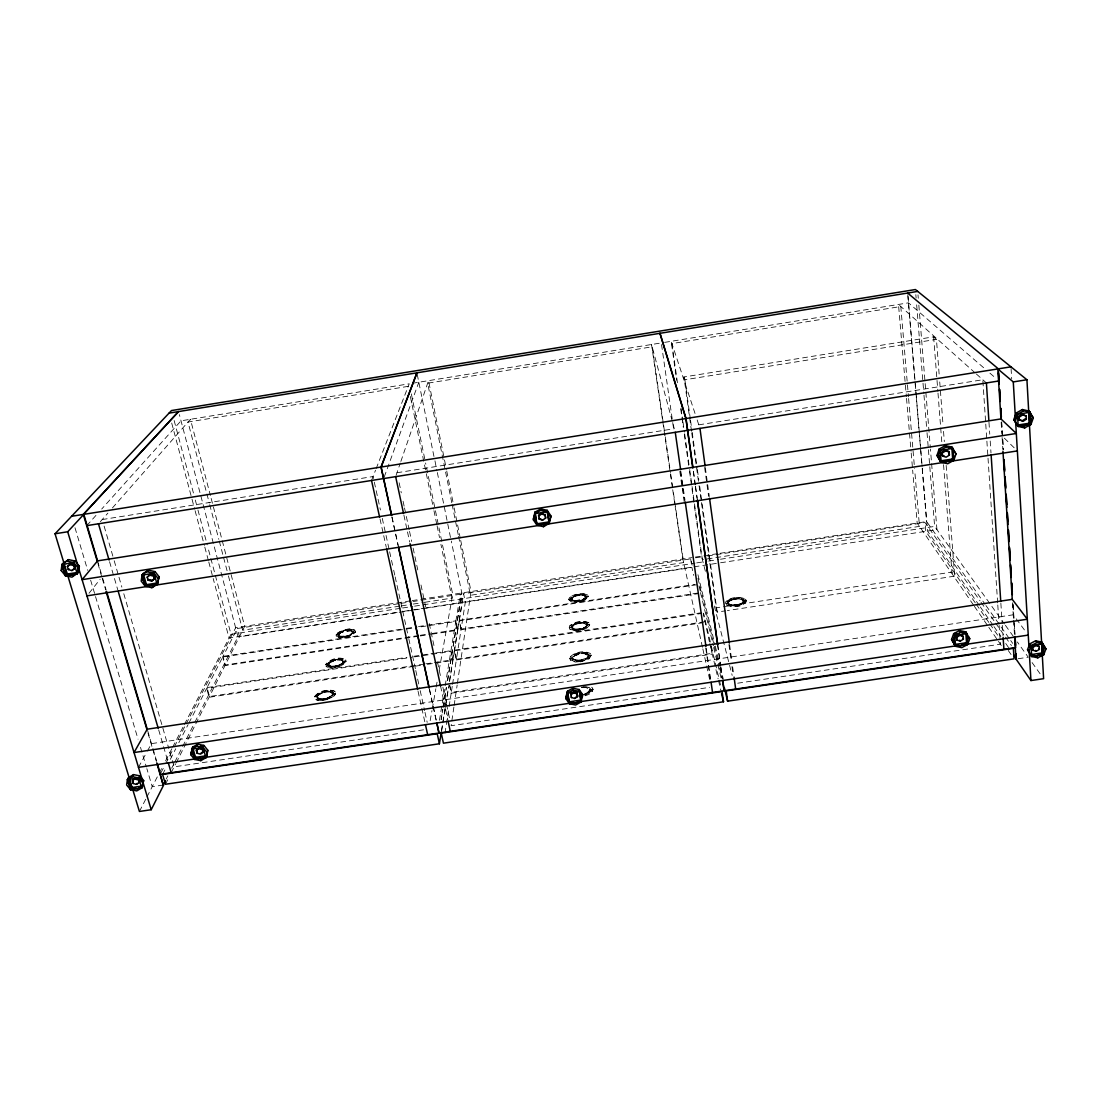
<?xml version="1.0" encoding="UTF-8"?>
<svg xmlns="http://www.w3.org/2000/svg" width="1101" height="1101" viewBox="0 0 1101 1101"><rect width="100%" height="100%" fill="white"/><g stroke="black" fill="none" stroke-linecap="round" stroke-linejoin="round"><path stroke-width="0.75" stroke-dasharray="5 3.75" d="M726.536 605.082C732.33 607.669 744.565 607.642 746.203 600.21L745.129 598.903C739.005 596.219 730.541 597.017 725.697 601.848L725.463 603.348L728.091 602.949C730.293 609.968 750.91 598.517 740.491 603.899M746.065 602.123L746.189 600.21L743.56 600.609L738.881 598.531L736.266 598.559M744.331 602.137L743.56 599.384C738.468 597.141 731.422 597.815 727.403 601.834L728.119 604.6C733.211 606.885 740.34 606.224 744.331 602.137L744.441 600.472L746.189 600.21M743.478 602.151L743.56 600.609L741.138 598.903L743.615 601.008L746.244 600.609L745.184 599.302C739.115 596.054 729.922 598.449 725.697 601.848M453.887 707.09L451.121 725.724L709.636 687.354M454.135 705.397L457.149 685.07M457.397 683.377L471.022 591.554L460.562 539.669M728.256 601.82L731.202 599.701L728.256 601.82L728.917 604.353C733.775 606.5 740.533 605.633 744.29 601.738M727.266 603.486L727.403 601.834M444.983 733.183L448.85 708.204M449.112 706.539L451.176 693.231L449.497 685.317M711.191 646.893L712.099 653.347L451.314 692.391L452.318 685.909M452.566 684.285L456.337 659.967L454.438 650.856L701.819 613.408M704.668 621.721L456.461 659.21L461.03 629.744L459.227 620.992L696.795 584.755M697.91 593.026L461.14 629.07L465.31 602.192L463.59 593.756L690.671 558.881L692.157 565.185M441.542 730.445L448.492 687.148M449.566 680.487L452.772 660.504L450.86 651.393L413.549 657.036M425.839 663.834L452.883 659.747L457.617 630.267L455.8 621.514L418.641 627.185M432.28 633.46L457.727 629.579L462.048 602.687L460.314 594.251L413.013 601.518M441.515 731.491L448.905 685.386M454.438 650.856L449.304 682.923L451.314 692.391M456.461 659.21L454.562 650.113L459.227 620.992M461.14 629.07L459.337 620.317L463.59 593.756M441.116 719.545L442.767 709.416L441.226 719.517M443.042 707.723L446.359 687.478L443.166 707.709M447.46 680.721L461.801 592.957L451.327 541.1M447.57 680.707L461.897 592.944M439.45 720.288L450.86 651.393M452.883 659.747L450.983 650.65L455.8 621.514M457.727 629.579L455.91 620.826L460.314 594.251M430.161 720.673L431.964 710.599M432.253 708.92L435.858 688.772M436.147 687.093L437.056 682.056M439.148 670.303L452.704 594.361L425.578 462.97M585.099 695.763C588.443 694.786 592.668 693.093 592.957 689.171L590.081 689.598L585.704 686.873L582.966 686.818M592.434 691.483L592.957 689.171M589.696 691.456L590.081 689.611L588.278 692.846L583.31 694.937C586.035 694.786 598.655 686.529 586.475 693.947M590.618 691.456L591.044 689.46L588.705 687.01L591.031 689.46M578.768 661.701L575.3 662.073L570.428 659.884L575.231 661.66L582.539 661.137L588.884 658.536L591.251 655.136L589.434 655.398L588.952 656.829C586.833 656.857 585.25 663.449 572.135 659.361L571.57 658.095L572.203 659.76C577.364 662.761 584.796 661.247 589.021 657.242L588.829 654.145C583.668 651.214 576.332 652.714 572.08 656.664L571.639 658.494M580.103 661.921L588.952 658.948L591.251 655.123L588.526 655.535L584.37 653.099L579.002 653.499L572.08 656.664M588.168 657.242L588.526 655.535L586.53 653.567L588.595 655.948C584.892 661.921 587.989 653.54 591.32 655.535L590.521 653.622C584.314 650.113 575.493 651.902 570.373 656.664L569.823 658.77L572.548 658.357L576.663 660.834L585.168 659.898M396.085 475.357L400.296 463.053M400.86 461.443L428.523 380.671L446.4 469.37M571.57 628.671C575.162 629.923 583.048 630.185 586.764 626.249L587.108 624.68L585.402 627.033L578.245 629.221L575.74 629.221L571.818 627.006L569.217 627.405L569.933 629.166C575.919 632.387 584.287 630.694 589.241 626.235L589.709 624.295L587.108 624.68L583.158 622.505C563.561 625.822 583.392 619.725 587.411 623.414L587.59 626.249C583.475 629.951 576.539 631.355 571.57 628.671L571.447 625.836L575.135 623.414M569.933 629.166C574.901 631.203 584.438 630.818 589.173 625.85L589.709 624.295M583.379 628.065L586.076 627.157L587.975 624.556M586.613 653.966L581.837 653.485L574.378 655.811L572.548 658.357L573.057 659.499L576.663 660.834L572.479 657.958L569.823 658.77L570.442 657.063C575.328 651.764 585.36 651.352 590.521 653.622M576.484 654.71L572.933 656.664L572.548 658.357L574.378 655.811L579.071 653.911L584.452 653.512L588.595 655.948M384.235 476.953L418.82 382.24M582.264 599.715C590.191 595.696 578.741 602.082 574.956 600.829L571.226 598.848L568.749 599.219L569.355 600.472C575.135 603.348 582.966 601.779 587.796 597.65L588.319 596.233L585.828 596.604L582.057 594.65C563.299 597.843 582.223 592.104 586.117 595.448L586.283 598.049C582.278 601.476 575.768 602.784 570.979 600.389L570.869 597.788L574.392 595.545M580.365 601.325L586.2 599.467L588.306 596.233M570.401 598.972L570.91 600.017C575.699 602.371 582.223 601.16 586.214 597.678L586.654 596.481M585.498 598.063L585.347 595.682L582.057 594.65L585.897 596.99L588.374 596.604L587.659 594.994C581.892 592.187 574.144 593.742 569.313 597.802L568.818 599.591L571.158 601.765L576.952 601.848M575.658 624.047L583.227 622.891L587.177 625.079L589.778 624.68L589.021 622.932C583.035 619.794 574.791 621.459 569.809 625.85L569.3 627.79L571.887 627.391L575.589 623.661L570.965 627.13M580.819 622.134L572.259 625.836L571.887 627.391L575.809 629.607L572.314 628.038L573.676 628.809M371.532 480.476L375.537 470.21M376.157 468.627L409.242 383.795L181.018 420.816L101.705 509.034M570.469 599.343L574.818 595.765L571.295 599.219L568.749 599.219M579.814 594.334L571.653 597.774L571.295 599.219L575.025 601.201L571.694 599.784L572.988 600.472M165.48 784.256L169.306 776.618M171.178 772.723L175.678 763.777M176.201 762.897L244.67 626.318L210.828 497.129M166.292 778.93L167.834 775.875M171.687 768.223L173.999 763.64M174.77 762.112L194.051 723.88M194.822 722.352L237.995 636.708L179.394 414.65M162.59 774.43L166.457 766.888M170.325 759.332L175.733 748.763M178.816 742.721L188.092 724.596M188.877 723.096L206.658 688.359L411.857 657.297M424.16 664.082L209.52 696.506L207.057 687.575L222.663 657.063L405.127 629.235M418.71 635.525L225.347 664.949L223.035 656.361L237.293 628.506L399.498 603.596M160.952 772.819L164.889 765.181M165.673 763.654L173.545 748.377M174.33 746.85L185.353 725.463M186.138 723.935L235.71 627.694L410.412 600.857M139.414 811.465L146.199 798.335M146.956 796.876L158.503 774.54M159.287 773.026L162.425 766.957M165.563 760.901L171.839 748.763M172.609 747.249L183.592 726.027M184.376 724.499L231.017 634.314L207.649 546.468M742.349 602.894L743.56 600.609L742.404 603.293L738.124 605.055L742.404 603.293M138.478 767.342L146.598 752.52M147.41 751.033L151.47 743.629L1013.223 614.798L1015.232 617.51M728.091 602.963L728.862 603.954C740.822 607.298 723.233 604.821 729.344 600.692C733.665 598.531 739.129 597.582 743.602 599.784L744.496 600.871M729.344 600.692L728.146 603.348L725.518 603.761M322.744 700.566L328.855 699.08L334.36 695.777L335.544 694.002L335.351 692.02L334.002 690.822C327.286 688.978 318.574 690.96 314.377 696.768L314.514 698.763L318.258 700.676L314.514 698.763M332.763 695.763L333.754 694.263L332.461 691.552C326.873 690.01 319.634 691.662 316.152 696.493L317.391 699.245C322.937 700.786 331.016 699.231 333.658 693.864L335.544 694.002L332.86 694.401C329.295 698.805 322.662 700.484 317.281 698.846L316.29 698.24M318.161 700.277C324.313 700.525 331.841 699.08 335.447 693.602L332.763 694.002C329.447 698.282 323.185 700.002 318.065 698.488L317.074 697.566L319.978 699.396L328.181 698.502M331.869 695.35L332.86 694.401L329.873 691.414L332.805 693.203L331.786 692.309C326.68 690.822 320.487 692.543 317.143 696.754L314.377 696.768L317.047 696.355L319.882 698.997C324.41 698.874 330.149 698.185 332.763 694.002L329.873 691.414L321.753 692.295M586.049 694.057L590.081 689.611M590.15 690.024L588.278 692.846L589.627 691.029M325.924 666.146L327.107 666.848C333.507 668.472 341.819 666.766 345.865 661.261L345.742 659.829C339.714 656.017 330.052 658.893 325.758 664.302L327.19 667.234C333.589 668.857 341.902 667.151 345.948 661.646L345.742 659.829M333.383 666.311L331.167 666.669L328.456 665.403L329.158 662.706L328.359 665.018L329.323 665.83C334.098 667.041 340.292 665.761 343.306 661.646L345.948 661.646L343.402 662.031C339.934 666.146 333.699 667.591 328.58 666.174L327.451 664.054M343.306 661.646L340.498 659.32L344.062 660.325L341.035 658.935L332.75 660.201L340.498 659.32L343.306 661.646L340.925 664.481L343.402 662.031L342.246 659.76L343.223 660.572M327.52 665.265L330.617 667.055L336.108 666.655L341.503 664.619L344.159 661.522L345.865 661.261M335.351 692.02L334.098 691.222C327.382 689.377 318.671 691.359 314.473 697.167L316.248 696.892L319.717 693.713L327.768 690.933M317.143 696.754C319.785 692.625 325.469 691.937 329.97 691.8M346.058 637.08L352.237 634.795L355.348 631.809L352.334 635.167L346.141 637.451L339.714 637.575L336.218 636.061L339.796 637.947L342.7 637.589M343.306 637.231L350.655 634.795L353.724 632.057L351.219 634.919L346.086 636.818L338.957 636.791L337.759 634.493L337.924 635.965M339.576 636.103C336.438 635.965 351.687 637.534 352.912 632.18L355.348 631.809M327.616 665.651L328.497 663.077L330.823 661.495L338.475 658.907M325.855 664.701L328.401 664.302L330.906 661.88L325.855 664.701L329.199 661.467L335.64 659.045L342.191 658.549L345.838 660.215M332.75 660.201L328.415 662.692L327.548 664.44M336.232 635.112C338.943 631.052 344.324 630.061 348.824 629.387C350.407 627.818 357.853 632.428 353.944 629.538C351.37 625.863 329.681 634.919 338.668 634.74C341.227 628.093 368.243 631.134 343.072 631.176C335.915 633.901 349.98 627.391 352.568 630.157C356.173 632.814 348.398 628.189 348.067 630.446M337.856 634.864L340.388 632.015M579.002 653.499L574.309 655.398L572.479 657.944L573.057 659.499M587.177 625.079L585.471 627.419L587.108 624.694M571.887 627.391L573.635 625.065C575.713 621.459 589.255 624.198 585.292 623.29M574.956 600.829L584.191 598.765L585.828 596.618L584.259 599.137L579.952 600.802M571.295 599.219L572.96 597.072L579.745 595.049L584.094 595.38L585.897 596.99M88.988 593.301L100.177 579.195M100.342 521.668L107.87 513.121M112.398 507.974L190.432 419.288L210.387 495.478M86.759 525.645L97.108 514.139M726.481 604.683C732.619 607.435 741.193 606.637 746.01 601.724M727.458 602.233L733.596 598.958L729.399 601.091M585.016 695.337L592.352 691.056M336.314 636.433L336.135 634.74L338.571 634.369L341.255 636.502L345.962 636.13L350.572 634.424L352.912 632.18L350.187 630.089L352.994 632.552L355.43 632.18L355.224 630.501M346.044 636.488L341.338 636.873L338.654 634.74L341.021 632.511L350.269 630.46M589.021 622.932C584.08 620.455 574.006 622.34 569.809 625.85M587.659 594.994C582.897 592.806 573.387 594.581 569.313 597.802M332.667 695.364L330.135 696.672M331.167 666.669L328.304 663.931L331.167 666.669L336.08 666.298L343.333 663.27M329.254 663.091L335.722 660.077L342.342 660.146M584.48 693.988L588.195 692.419M572.988 659.1L579.222 660.449L586.737 658.109M575.74 629.221L580.901 628.822L585.402 627.033M331.071 666.284L335.984 665.912L340.828 664.096M330.906 661.88L335.722 660.077L340.594 659.705M576.58 660.421L584.617 659.224M731.257 600.086L736.308 598.944L741.193 599.302M580.97 629.208L583.902 628.699M336.011 666.27L338.984 665.788M574.887 596.136L582.126 595.022M345.989 636.447L348.824 636.006M345.576 630.515L342.769 630.942M412.435 383.272L661.288 342.92M664.66 342.37L908.449 302.83L984.748 368.684M408.251 386.341L187.996 422.041L209.273 503.006M691.511 431.289L683.955 376.969L933.634 336.837L936.442 339.356L939.208 375.138M683.955 376.969L684.877 379.762L936.442 339.356M102.214 519.548L373.074 476.54L380.437 509.983M396.979 472.742L674.294 428.716L651.531 344.503L672.477 488.073M698.791 424.835L982.808 379.749L985.643 422.399M412.104 600.595L692.102 557.588M695.295 557.092L718.458 553.542M720.164 553.28L926.615 521.571L984.996 604.16M695.626 557.808L705.824 556.253M707.516 555.991L925.046 522.576L980 600.829M401.177 603.334L411.32 601.779M399.704 606.142L242.702 630.226L227.508 572.396M401.383 605.88L411.513 604.325M413.205 604.064L423.335 602.508M425.014 602.247L452.029 598.104L440.909 544.321M231.017 634.314L400.97 608.247M402.677 607.986L412.875 606.417M414.568 606.156L695.006 563.148M696.699 562.886L706.897 561.331M708.604 561.07L718.802 559.501M720.494 559.239L934.639 526.402L1004.429 623.937M397.131 612.321L229.077 638.071L213.181 578.534M403.916 611.289L424.284 608.165M425.991 607.903L719.655 562.9M720.591 562.762L936.937 529.609L930.441 449.07M412.779 610.229L239.481 636.791L237.293 628.506M414.471 609.968L462.048 602.687M465.31 602.192L691.896 567.469L693.781 575.451M355.43 632.18L353.806 632.428L353.614 630.969M577.213 601.16L580.048 600.733M223.035 656.361L404.92 628.616M406.627 628.354L416.825 626.799M418.518 626.538L455.91 620.826M459.337 620.317L694.937 584.37M406.806 628.988L416.949 627.432M420.417 635.263L430.587 633.708M418.559 636.213L224.989 665.665L222.663 657.063M420.265 635.951L430.45 634.396M432.142 634.148L457.617 630.267M461.03 629.744L698.062 593.687M344.159 661.522L345.948 661.646M701.433 502.593L716.09 607.835L951.911 572.107L954.691 576.153L727.376 610.56M735.33 605.426L738.386 605.371M581.067 629.153L578.176 629.992M207.057 687.575L406.93 657.325M413.715 656.292L434.042 653.21M435.735 652.962L450.983 650.65M454.562 650.113L703.346 612.445L704.007 617.083M716.09 607.835L717.191 612.101L725.669 610.807M413.852 666.38L209.121 697.291L206.658 688.359M415.545 666.119L420.623 665.362M427.381 664.33L452.772 660.504M456.337 659.967L703.14 622.698M578.906 653.554L581.906 652.673M335.544 693.988L333.658 693.864M591.32 655.535L589.503 655.811L588.829 654.145M325.056 699.025L322.111 699.892M582.25 660.806L579.14 661.274M451.176 693.231L712.292 654.132L718.086 678.78M583.035 687.244L585.787 687.299L590.15 690.024L593.026 689.598L592.187 687.506L590.232 686.666M423.568 729.812L174.137 766.846L169.334 750.359M737.684 683.198L1000.396 644.195L999.144 625.437M163.196 785.054L152.227 786.678L146.846 768.649M1018.191 658.715L1028.251 657.228L1017.338 641.966M733.651 599.343L738.922 598.93L743.615 601.008M732.757 605.068L738.069 604.655M581.466 687.162L587.989 687.396L590.15 690.024M581.548 687.588L585.787 687.299L589.503 688.345M586.723 596.852L584.727 595.077L579.745 595.049M577.419 601.187L574.612 601.559M727.21 603.1L729.867 605.013L735.44 605.454M333.589 692.543L330.534 691.387L327.575 691.758M588.044 624.941L585.952 622.973L583.227 622.891M588.897 654.558L584.452 653.512M586.255 686.845L588.787 687.437M337.842 635.594L341.255 636.502M989.923 373.156L996.391 378.73M975.114 372.881L898.485 304.44L906.371 396.649M976.394 374.023L986.4 382.955M1004.36 438.157L1014.998 448.589M1016.237 618.858L1025.251 631.038M1005.419 625.327L1013.36 636.419M1032.091 662.582L1041.684 676M985.987 605.564L1009.727 639.158M1010.718 640.562L1012.7 643.356M980.991 602.233L994.726 621.804M995.703 623.194L1004.539 635.772M1005.53 637.162L1011.42 645.558M979.34 605.55L927.51 531.054L920.821 450.57M980.317 606.954L993.033 625.23M994.01 626.634L1000.864 636.474M1005.75 643.493L1009.658 649.122M975.238 602.798L925.776 531.315L925.046 522.576M976.215 604.188L988.822 622.409M989.785 623.813L999.488 637.823M1008.213 650.443L1011.131 654.641M973.422 604.917L917.174 523.016L912.646 470.086M974.385 606.321L987.872 625.96M988.836 627.364L997.506 639.998M998.469 641.388L1002.144 646.755M586.599 623.661L587.177 625.079M571.763 600.155L571.226 598.848L572.96 597.072M572.382 628.437L571.818 627.006L573.635 625.065M569.754 658.37L570.497 660.297M695.034 413.467L671.17 341.31L676.661 380.217M697.181 419.963L699.575 427.202M74.992 527.751L87.708 570.359M90.64 580.199L95.044 594.939M95.526 596.577L138.052 739.156M140.501 747.345L146.364 767.012M97.562 560.877L101.278 573.483M102.682 578.273L106.081 589.751M147.685 730.803L152.42 746.808M152.888 748.391L156.645 761.121M97.948 563.533L101.705 576.745M102.2 578.383L105.724 589.888M148.016 733.17L156.273 761.176M109.549 561.703L117.738 589.737M158.668 729.853L167.806 761.176M104.127 526.14L113.72 559.115M114.201 560.753L118.509 575.603M118.991 577.241L121.867 587.136M123.794 593.728L168.852 748.708M171.701 423.045L194.643 509.061M195.097 510.713L204.359 545.449M204.8 547.101L208.337 560.34M208.777 561.992L212.741 576.883M174.137 420.486L193.542 493.427M195.304 500.047L197.506 508.345M197.946 509.997L207.208 544.802M209.713 504.657L218.824 539.352M219.264 541.004L223.159 555.881M223.599 557.533L227.067 570.745M705.369 571.268L701.475 556.143L689.309 469.879M714.301 605.977L732.179 675.422M319.813 694.112L317.047 696.355L317.171 697.965M319.111 693.561L322.18 692.983M319.882 698.997L317.143 696.768L318.051 695.419M327.754 697.814L330.837 697.236M324.754 691.387L324.864 692.171M325.029 698.64L325.153 699.424M332.763 694.002L332.708 692.804M697.951 574.681L714.893 644.415M715.292 646.081L720.137 666.009M720.536 667.66L723.357 679.289M330.245 661.357L333.149 660.834M697.951 578.286L719.201 666.298M719.6 667.963L722.008 677.927M698.997 585.87L700.195 590.865M700.484 592.558L713.379 645.805M713.654 647.498L721.361 679.111M338.296 659.678L341.035 658.935M335.599 659.348L335.722 660.077M335.984 665.912L336.108 666.655M338.654 633.254L348.233 629.731M338.654 634.74L339.466 633.625M710.351 642.062L703.511 613.147L703.952 616.243M711.301 646.067L718.981 678.533M719.366 680.157L721.293 688.276M343.471 636.502L340.828 637.231M341.021 632.511L338.571 634.369L338.723 635.731M709.429 641.952L704.172 617.799M709.815 643.59L712.099 653.347M718.471 680.418L720.797 690.286M352.127 633.309L352.815 631.203M351.219 634.919L348.425 635.401M350.572 634.424L352.912 632.18M702.466 647.25L682.826 559.019L675.188 506.653M702.837 648.916L709.856 680.459M380.024 518.956L383.354 533.999M383.712 535.678L386.3 547.376M418.05 691.222L425.069 722.999M382.267 518.351L389.272 550.128M389.63 551.794L393.318 568.515M393.69 570.194L394.791 575.204M395.163 576.883L408.416 637.08M408.788 638.759L413.935 662.169M414.306 663.848L415.407 668.857M415.779 670.537L419.825 688.923M420.197 690.602L424.614 710.668M424.986 712.333L427.188 722.366M392.025 517.057L398.218 545.518M429.555 689.501L436.478 721.306M391.901 517.085L398.094 545.545M429.431 689.515L436.354 721.32M399.14 482.802L401.287 492.849M403.076 501.23L404.15 506.254M404.507 507.933L409.173 529.705M409.531 531.384L411.678 541.431M413.123 548.133L417.774 569.919M421.009 585.003L426.018 608.454M429.252 623.524L434.276 646.989M437.496 662.059L441.088 678.822M442.877 687.189L449.69 719.022M403.916 515.199L407.15 530.283M407.508 531.948L409.668 542.009M440.579 686.116L445.258 707.888M445.616 709.567L447.777 719.627M410.329 396.429L425.977 472.054M426.321 473.733L433.615 509.034M433.959 510.713L436.739 524.159M437.083 525.838L439.519 537.605M411.334 393.897L425.234 461.278M417.224 374.395L434.51 459.172M434.964 460.824L436.904 470.884M437.345 472.535L450.887 539.449M446.731 471.049L453.818 506.199M454.149 507.864L460.218 537.99M451.782 502.703L427.656 383.203L652.15 346.801L665.032 435.156M452.112 504.382L458.236 534.687M458.566 536.366L470.457 595.283L683.625 562.57L672.959 489.518M578.121 623.304L577.887 622.588M578.245 629.221L575.369 629.992M581.837 653.485L584.824 652.7M578.837 653.141L579.071 653.911M583.585 622.134L580.75 622.905M577.351 600.816L577.282 601.531M580.901 628.822L581.135 629.538M665.279 436.849L670.481 472.522M670.729 474.228L672.711 487.812M672.725 489.766L674.941 504.96M680.872 471.421L685.015 500.322M706.209 648.269L710.833 680.583M680.39 471.214L684.533 500.115M705.727 648.007L710.365 680.308M661.536 344.599L673.908 430.808M679.826 471.366L681.918 486.601M682.262 488.266L684.203 501.795M690.671 558.881L691.896 567.469M711.15 646.067L712.292 654.132M695.309 484.812L693.162 469.48L695.171 484.825M695.543 486.504L697.222 498.423M717.728 644.801L720.591 665.224M720.825 666.931L722.49 678.849M695.419 486.532L697.084 498.436M717.604 644.828L720.467 665.252M720.701 666.945L722.366 678.863M677.445 382.735L671.927 343.595L900.797 306.505L908.476 396.842M681.037 408.251L682.716 420.169M682.964 421.862L684.395 432.074M684.643 433.78L689.432 467.801M689.68 469.508L691.841 484.825M692.075 486.518L702.397 559.693L919.486 526.374L914.697 470.127M680.721 408.98L683.336 427.587M684.299 434.358L689.075 468.186M684.877 379.762L690.313 418.765M690.547 420.458L691.951 430.642M692.199 432.335L697.139 467.953M697.387 469.645L698.791 479.816M699.741 486.601L717.191 612.101M691.745 432.982L698.832 483.917M699.08 485.61L701.199 500.886M705.328 467.581L707.434 482.912M707.668 484.605L709.305 496.537M729.605 644.759L731.711 660.091M732.647 666.903L733.817 675.422M704.626 467.416L708.604 496.358M728.931 644.525L731.023 659.857M731.959 666.669L733.128 675.174M733.349 598.641L739.225 598.173M736.321 598.201L736.308 598.944M735.385 605.055L735.385 605.825M906.522 398.356L911.05 451.3M911.188 453.006L912.509 468.379M908.614 398.534L914.559 468.42M908.022 296.458L920.684 448.864M907.774 294.683L916.115 395.108M916.252 396.814L922.074 466.879M922.211 468.586L926.615 521.571M918 294.834L918.275 298.261M918.84 305.115L930.304 447.35M915.839 294.655L916.115 298.054M916.665 304.867L922.886 381.552M923.023 383.258L923.849 393.484M923.987 395.19L926.891 430.973M927.028 432.679L928.281 448.011M928.418 449.717L929.657 465.049M929.794 466.755L934.639 526.402M939.731 381.951L943.007 424.532M943.529 431.358L944.328 441.57M946.158 465.42L954.691 576.153M933.634 336.837L937.873 391.392M937.997 393.098L941.837 442.547M943.557 464.705L951.911 572.107M344.062 660.325L344.255 661.894M988.973 422.233L989.758 434.179M990.212 441.006L990.996 452.965M1000.864 603.197L1002.213 623.689M1002.323 625.396L1002.997 635.649M985.753 424.105L986.771 439.464M986.881 441.171L987.914 456.53M988.024 458.222L997.671 603.252M997.781 604.958L999.034 623.73M1001.69 422.068L1003.396 449.538M1013.071 604.022L1015.012 634.933M1001.538 421.986L1003.259 449.318M1012.989 604.834L1014.062 621.927M1014.172 623.634L1014.805 633.887M1001.153 422.316L1001.896 434.152M1002.103 437.537L1002.86 449.469M1012.466 602.77L1014.503 635.167M1011.076 368.56L1011.695 378.799"/><path stroke-width="1.5" d="M550.748 517.181L550.775 515.708L547.211 510.327L540.66 508.896L534.962 512.24L533.476 518.406L533.407 519.892L536.999 525.26L543.55 526.691L549.248 523.347L550.748 517.181L547.183 511.786L547.211 510.327L549.248 523.347L536.999 525.26L534.962 512.24L536.999 525.26M545.091 515.02L541.596 513.272L538.637 515.309L538.609 516.039L541.568 514.002L545.091 515.02L545.642 518.089L542.669 520.112L539.16 519.094L538.637 515.309M545.642 518.089L545.119 514.291M543.55 526.691L543.591 525.205M542.669 520.112L539.187 518.365L539.16 519.094M541.568 514.002L541.596 513.272M533.407 519.892L534.893 513.699L540.605 510.341L540.66 508.896M61.202 570.511L61.945 564.483L68.565 559.625L75.198 561.028L79.355 566.272L78.584 572.272L72.005 577.144L65.372 575.74L61.202 570.511L62.592 568.914L63.335 562.9L66.748 574.13L65.372 575.74L61.945 564.483L68.565 559.625M65.372 575.74L77.235 573.882L78.006 567.868L79.355 566.272M148.511 570.235L142.07 575.094L141.203 581.094L145.263 586.296L151.842 587.686L157.126 584.452L159.136 576.841L155.103 571.625L148.511 570.235L143.24 573.483L142.07 575.094L145.263 586.296L157.126 584.452L159.136 576.841M133.565 774.609L132.423 776.673L127.427 779.591L126.629 784.972L130.482 789.651L136.744 790.903L141.74 787.999L143.653 780.54L139.813 775.861L133.565 774.609L128.569 777.526L127.427 779.591L130.482 789.651L141.74 787.999L143.653 780.54M127.771 782.894L128.569 777.526L131.625 787.559L130.482 789.651M439.409 743.767L437.221 733.734L162.59 774.43L165.48 784.256L439.409 743.767L441.281 732.11M190.734 754.639L192.62 747.166L197.698 744.193L203.988 745.473L207.772 750.235L206.864 755.685L205.915 757.708L200.836 760.667L194.547 759.401L190.734 754.639L192.62 747.166L195.524 757.378L194.547 759.401L205.915 757.708L207.772 750.235M545.009 524.365L549.261 521.86L550.775 515.708M565.983 696.905L567.442 691.277L572.905 688.221L579.154 689.543L582.512 694.442L581.094 701.956L575.63 705.012L569.382 703.704L565.997 698.805L565.983 696.905L569.355 701.791L569.382 703.704L581.094 701.956L579.154 689.543L581.094 701.956M565.997 698.805L567.442 691.277L569.355 701.791L575.575 703.099L581.025 700.057L582.512 694.442M937.006 455.415L939.153 449.057L945.277 445.588L951.787 447.075L955.998 453.942L953.824 460.314L947.686 463.755L941.19 462.282L940.075 460.947L937.006 455.415L941.19 462.282L953.824 460.314L952.929 448.368L946.392 446.882L945.277 445.588M938.093 456.736L940.254 450.35L946.392 446.882M947.796 461.732L952.682 458.979L953.769 455.814M1013.856 419.536L1016.14 413.054L1022.389 409.531L1028.94 411.045L1033.302 417.912L1030.99 424.394L1024.728 427.904L1018.191 426.404L1016.856 425.165L1013.856 419.536L1018.191 426.404L1030.99 424.394L1030.316 412.242L1023.751 410.728L1022.389 409.531M1015.191 420.761L1017.489 414.265L1023.751 410.728M951.567 639.488L953.645 633.694L959.494 630.543L965.701 631.891L966.829 633.639L967.655 644.512L961.792 647.649L955.585 646.301L951.567 639.488L955.585 646.301L967.655 644.512L969.747 638.718L965.701 631.891L962.687 632.346M1030.99 424.394L1029.614 423.169L1016.856 425.165L1023.38 426.665L1029.614 423.169L1031.334 418.311M952.654 641.25L954.732 635.442L960.609 632.291L966.829 633.639L954.732 635.442L953.645 633.694L956.659 633.24M954.003 638.332L954.484 644.525L960.678 645.874L966.527 642.736L968.619 636.956L969.747 638.718M1027.563 649.673L1029.738 643.906L1035.642 640.768L1041.807 642.117L1045.95 648.929L1043.748 654.696L1037.83 657.82L1031.678 656.485L1027.563 649.673L1031.678 656.485L1043.748 654.696L1043.142 643.892L1036.963 642.544L1031.045 645.681L1028.857 651.462M416.907 372.826L381.015 467.058L391.529 515.406M417.004 372.812L381.139 467.044L391.667 515.392M1042.413 652.907L1030.371 654.682L1036.523 656.017L1042.413 652.907L1044.615 647.14L1041.807 642.117L1042.413 652.907L1043.748 654.696M200.836 760.667L201.786 758.63L206.864 755.685L195.524 757.378L191.725 752.63M203.134 752.341L202.859 748.625L199.46 747.717L196.35 750.524L197.12 753.235L200.506 754.13L203.134 752.341L202.859 748.625M205.915 757.708L203.038 747.469L203.988 745.473L200.74 745.955M197.12 753.235L196.845 749.52M196.35 750.524L199.46 747.717M194.547 759.401L191.643 749.175L196.735 746.203L197.698 744.193M157.581 764.3L163.196 785.054L165.508 780.458M1014.613 636.873L1016.003 659.031L1030.949 680.542L1043.61 678.684L1026.93 379.749L915.413 289.535L171.481 410.549L55.05 533.779L139.414 811.465L151.209 809.73L163.677 784.985M139.098 782.605L138.85 778.916L135.464 778.022L132.326 780.829L133.138 783.485L136.524 784.38L139.098 782.605L138.85 778.916M136.524 784.38L137.075 783.348M141.74 787.999L138.698 777.925L139.813 775.861L140.68 778.724M133.138 783.485L132.891 779.797M132.326 780.829L135.464 778.022M106.563 591.388L147.217 729.192L134.033 752.547L1027.316 619.23L1012.259 599.357L1002.956 451.176M151.842 587.686L158.255 582.814M154.319 579.154L154.044 575.383L150.493 574.392L147.19 577.158L148.029 580.131L151.594 581.122L154.319 579.154L154.044 575.383M151.594 581.122L154.883 578.342M142.07 575.094L153.975 573.236L155.103 571.625M145.263 586.296L146.419 584.659L156.562 583.076M148.029 580.131L148.607 579.319M147.19 577.158L150.493 574.392M1000.947 418.93L97.562 560.877L82.093 579.663L1016.333 433.477L1000.947 418.93L997.809 368.945L1013.278 381.909L1028.953 646.879M74.565 568.584L75.24 567.799L74.345 564.813L70.753 563.822L67.381 566.602L68.276 569.575L71.868 570.566L74.565 568.584L73.671 565.611L74.345 564.813M71.868 570.566L75.24 567.799M61.945 564.483L73.836 562.611L75.198 561.028M68.276 569.575L68.964 568.777M67.381 566.602L70.753 563.822M55.05 533.779L67.698 531.769L83.827 514.332L97.562 560.877M178.472 411.595L83.318 514.415L97.452 561.882M83.442 514.401L178.582 411.568M200.988 753.125L203.616 751.336M570.882 693.795L573.717 691.951L577.075 692.873L577.571 695.667L577.598 696.603L574.75 698.461L571.391 697.525L570.882 693.795L570.896 694.745L573.745 692.887L577.089 693.823L577.598 696.603M941.905 452.318L945.126 450.213L949.145 451.919L949.392 455.085L946.172 457.176L942.704 456.131L941.905 452.318L942.704 456.131M942.456 452.965L945.676 450.873L949.145 451.919M577.571 695.667L574.75 698.461M1018.742 416.439L1022.031 414.306L1026.187 415.985L1026.366 419.192L1023.063 421.325L1018.92 419.646L1018.742 416.439L1019.595 420.252M1019.402 417.045L1022.705 414.898L1026.187 415.985M1018.92 419.646L1022.389 420.72L1025.678 418.586L1026.366 419.192M73.368 575.52L78.584 572.272L66.748 574.13L62.592 568.914M956.232 636.378L959.315 634.465L963.169 636.309L963.389 639.186L960.306 641.099L957.003 640.135L956.232 636.378L957.003 640.135M956.783 637.259L959.866 635.346L963.169 636.309M1032.146 646.562L1035.27 644.663L1039.193 646.507L1039.358 649.37L1036.247 651.269L1032.972 650.306L1032.146 646.562L1032.972 650.306M1032.807 647.457L1035.917 645.544L1039.193 646.507M569.382 703.704L567.469 693.162L572.947 690.093L579.209 691.414L582.58 696.327M169.059 413.123L917.725 291.407M71.579 516.286L1010.979 366.839M86.759 525.645L998.979 380.96M1013.278 381.909L1026.93 379.749M1016.14 413.054L1017.489 414.265L1030.316 412.242M948.622 447.57L951.787 447.075L955.998 453.942M534.893 513.699L547.183 511.786L549.248 523.347M939.153 449.057L940.254 450.35L952.929 448.368M533.476 518.406L537.054 523.773L549.261 521.86M939.676 455.855L940.075 460.947L952.682 458.979L953.824 460.314M86.965 595.861L148.084 586.338M153.177 585.539L540.274 525.232M547.073 524.172L946.048 462.021M951.14 461.223L1017.365 450.915M147.217 729.192L1012.259 599.357M191.643 749.175L203.038 747.469L206.837 752.244M567.469 693.162L579.209 691.414M569.355 701.791L581.025 700.057M954.484 644.525L966.527 642.736L967.655 644.512M138.478 767.342L194.616 759.002M204.827 757.474L572.314 702.865M580.819 701.598L956.797 645.723M967.008 644.195L1028.251 635.098M160.168 774.347L1015.673 647.553L1015.026 637.3M127.427 779.591L138.698 777.925L142.552 782.618M1029.917 646.989L1029.738 643.906L1031.045 645.681L1043.142 643.892M131.625 787.559L142.841 785.908L137.859 788.811L131.625 787.559L128.734 784.063M723.495 701.777L443.428 743.175L441.253 733.128L722.063 691.524L723.495 701.777L721.568 693.575M727.61 701.172L1014.035 658.852L1013.374 648.351L726.178 690.905L727.61 701.172L724.403 687.891M1016.003 659.031L1016.182 653.815M132.423 776.673L138.698 777.925M196.735 746.203L203.038 747.469M195.524 757.378L201.786 758.63M147.355 571.832L153.975 573.236L158.021 578.465M67.189 561.207L73.836 562.611L78.006 567.868M146.419 584.659L143.24 573.483L142.373 579.47L146.419 584.659L152.984 586.049M66.748 574.13L71.716 575.176M537.054 523.773L541.953 524.847M540.605 510.341L547.183 511.786M940.075 460.947L944.947 462.062M134.9 779.054L138.286 779.948M198.978 748.721L202.378 749.63M149.915 575.19L153.479 576.181M149.791 579.649L152.158 580.31M70.065 564.607L73.671 565.611M942.153 455.47L944.452 456.172M907.637 293.045L998.359 368.849M1033.302 417.912L1028.94 411.045L1029.614 423.169M1023.38 426.665L1024.728 427.904M949.392 455.085L948.58 451.272M1044.615 647.14L1045.95 648.929M1035.642 640.768L1036.963 642.544M1038.697 648.475L1039.358 649.37M1035.27 644.663L1035.917 645.544M1035.587 650.374L1036.247 651.269M1036.523 656.017L1037.83 657.82M1013.581 654.737L1016.512 658.962M959.494 630.543L960.609 632.291M962.838 638.305L963.389 639.186M959.315 634.465L959.866 635.346M959.755 640.218L960.306 641.099M660.022 333.3L686.019 418.545L692.928 467.787M659.912 333.314L685.895 418.559L692.79 467.801M73.836 562.611L77.235 573.882M67.698 531.769L151.209 809.73M106.068 591.512L147.039 729.88M156.769 762.828L163.196 785.054M98.471 523.787L109.068 560.051M118.22 591.375L158.186 728.215M168.288 762.828L171.178 772.723M153.975 573.236L157.126 584.452M371.532 480.476L379.652 517.277M386.671 549.055L417.692 689.543M425.44 724.678L427.656 734.711M398.59 547.197L429.184 687.822M439.024 733.018L436.836 722.972L438.9 733.046M398.452 547.211L429.06 687.836M395.644 476.65L403.558 513.52M410.026 543.688L440.579 686.116M448.135 721.293L450.281 731.353M675.271 432.308L680.624 469.714M685.262 502.028L705.961 646.576M711.081 682.276L712.54 692.488M697.456 500.129L717.728 644.801M722.738 680.542L724.169 690.767L722.614 680.569M697.318 500.143L717.604 644.828M699.961 428.385L705.094 465.874M709.539 498.244L729.371 643.053M734.05 677.129L735.674 689.061M940.254 450.35L941.19 462.282M954.732 635.442L955.585 646.301M951.787 447.075L952.682 458.979M965.701 631.891L966.527 642.736M986.4 382.955L988.863 420.527M991.106 454.672L1000.754 601.49M1003.107 637.355L1003.906 649.301M998.566 372.289L999.102 380.863M999.639 389.451L1000.286 399.759M1000.823 408.333L1001.36 416.921M1004.043 459.833L1004.69 470.127M1005.117 476.994L1005.763 487.303M1006.19 494.17L1006.837 504.464M1007.374 513.052L1007.91 521.626M1008.447 530.214L1009.094 540.508M1009.521 547.376L1010.168 557.684M1010.594 564.552L1011.241 574.846M1011.778 583.434L1012.314 592.008M1015.108 636.639L1015.645 645.227M998.497 373.404L999.185 384.387M999.515 389.506L1000.258 401.466M1000.685 408.306L1001.332 418.559M1003.892 459.571L1004.649 471.545M1004.965 476.664L1005.708 488.624M1006.149 495.464L1006.892 507.423M1007.209 512.557L1007.965 524.516M1008.282 529.636L1009.025 541.609M1009.466 548.436L1010.209 560.395M1010.525 565.529L1011.282 577.488M1011.599 582.622L1012.356 594.581M1029.256 651.93L1030.949 680.542M1017.489 414.265L1018.191 426.404M1031.045 645.681L1031.678 656.485M577.075 692.873L577.089 693.823M573.717 691.951L573.745 692.887M572.905 688.221L572.947 690.093M571.378 696.589L571.391 697.525"/></g></svg>
